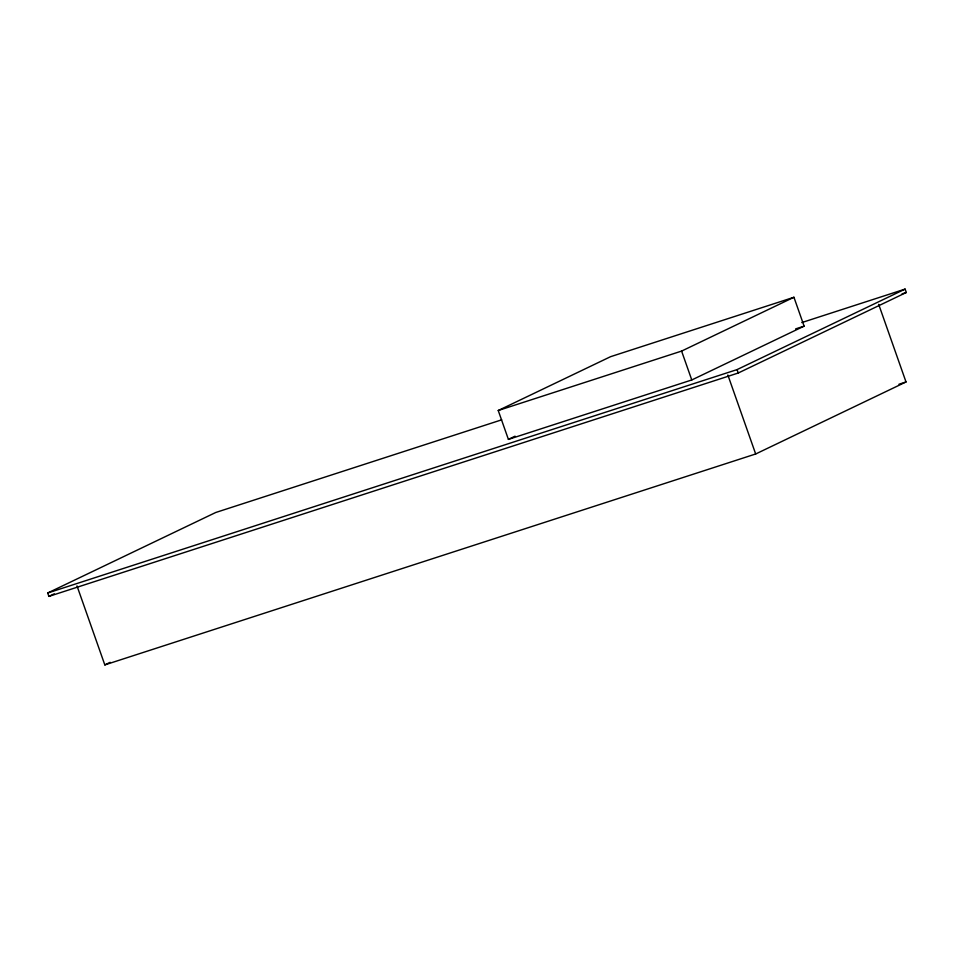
<?xml version="1.0" encoding="UTF-8"?>
<svg xmlns="http://www.w3.org/2000/svg" width="954" height="954" viewBox="0 0 954 954"><rect width="100%" height="100%" fill="white"/><g stroke="black" fill="none" stroke-linecap="round" stroke-linejoin="round"><path stroke-width="1.43" d="M801.765 322.583L905.107 289.098L906.3 292.496L738.265 373.002L48.892 596.393L47.7 592.994L215.735 512.489L501.673 419.832M48.892 596.393L54.271 593.817M498.238 410.506L610.572 356.689L793.943 297.266L804.103 326.149L691.769 379.966L508.399 439.389L498.238 410.506L681.597 351.084L793.943 297.266M508.399 439.389L515.088 436.181M77 585.911L104.821 664.902L110.187 662.326M47.7 592.994L737.072 369.603L905.107 289.098M104.821 664.902L755.675 453.985L906.014 381.958L878.694 304.362M902.055 293.868L906.3 292.496M795.648 328.892L804.103 326.149M898.93 384.259L906.014 381.958M737.072 369.603L738.265 373.002M727.854 375.005L755.675 453.985M681.597 351.084L691.769 379.966"/></g></svg>
